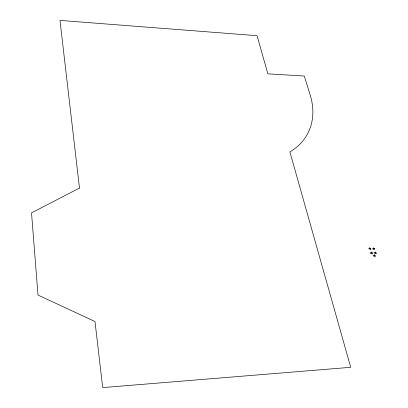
<?xml version="1.0" encoding="UTF-8"?>
<svg xmlns="http://www.w3.org/2000/svg" width="408" height="408" viewBox="0 0 408 408"><rect width="100%" height="100%" fill="white"/><g stroke="black" fill="none" stroke-linecap="round" stroke-linejoin="round"><path stroke-width="0.61" d="M371.892 251.823L371.622 252.833M370.255 249.813L370.525 248.809M375.401 253.031L376.477 253.817M375.855 251.884L375.426 252.613M374.223 248.625L373.152 247.845M374.197 249.038L373.769 249.767M371.708 253.098L372.616 254.077M370.403 248.569L369.536 247.569M374.697 255.505L374.35 254.49M374.86 256.01L375.166 257.025M79.483 188.062L31.523 212.879L37.99 295.071L95.003 321.535L102.689 387.6L350.717 367.307L289.894 151.904A84.272 60.624 27.6 0 0 310.126 94.789L304.281 76.031L267.857 73.848L257.081 35.695L59.981 20.4L79.483 188.062M375.054 255.495L373.085 255.546L373.249 256.056L375.222 256L375.054 255.495M372.116 252.7L370.148 252.746L370.306 253.256L372.28 253.205L372.116 252.7M375.926 252.598L373.963 252.649L374.126 253.154L376.089 253.103L375.926 252.598M370.745 248.416L368.776 248.462L368.939 248.967L370.908 248.916L370.745 248.416M374.61 248.523L372.647 248.569L372.81 249.074L374.774 249.028L374.61 248.523"/></g></svg>
